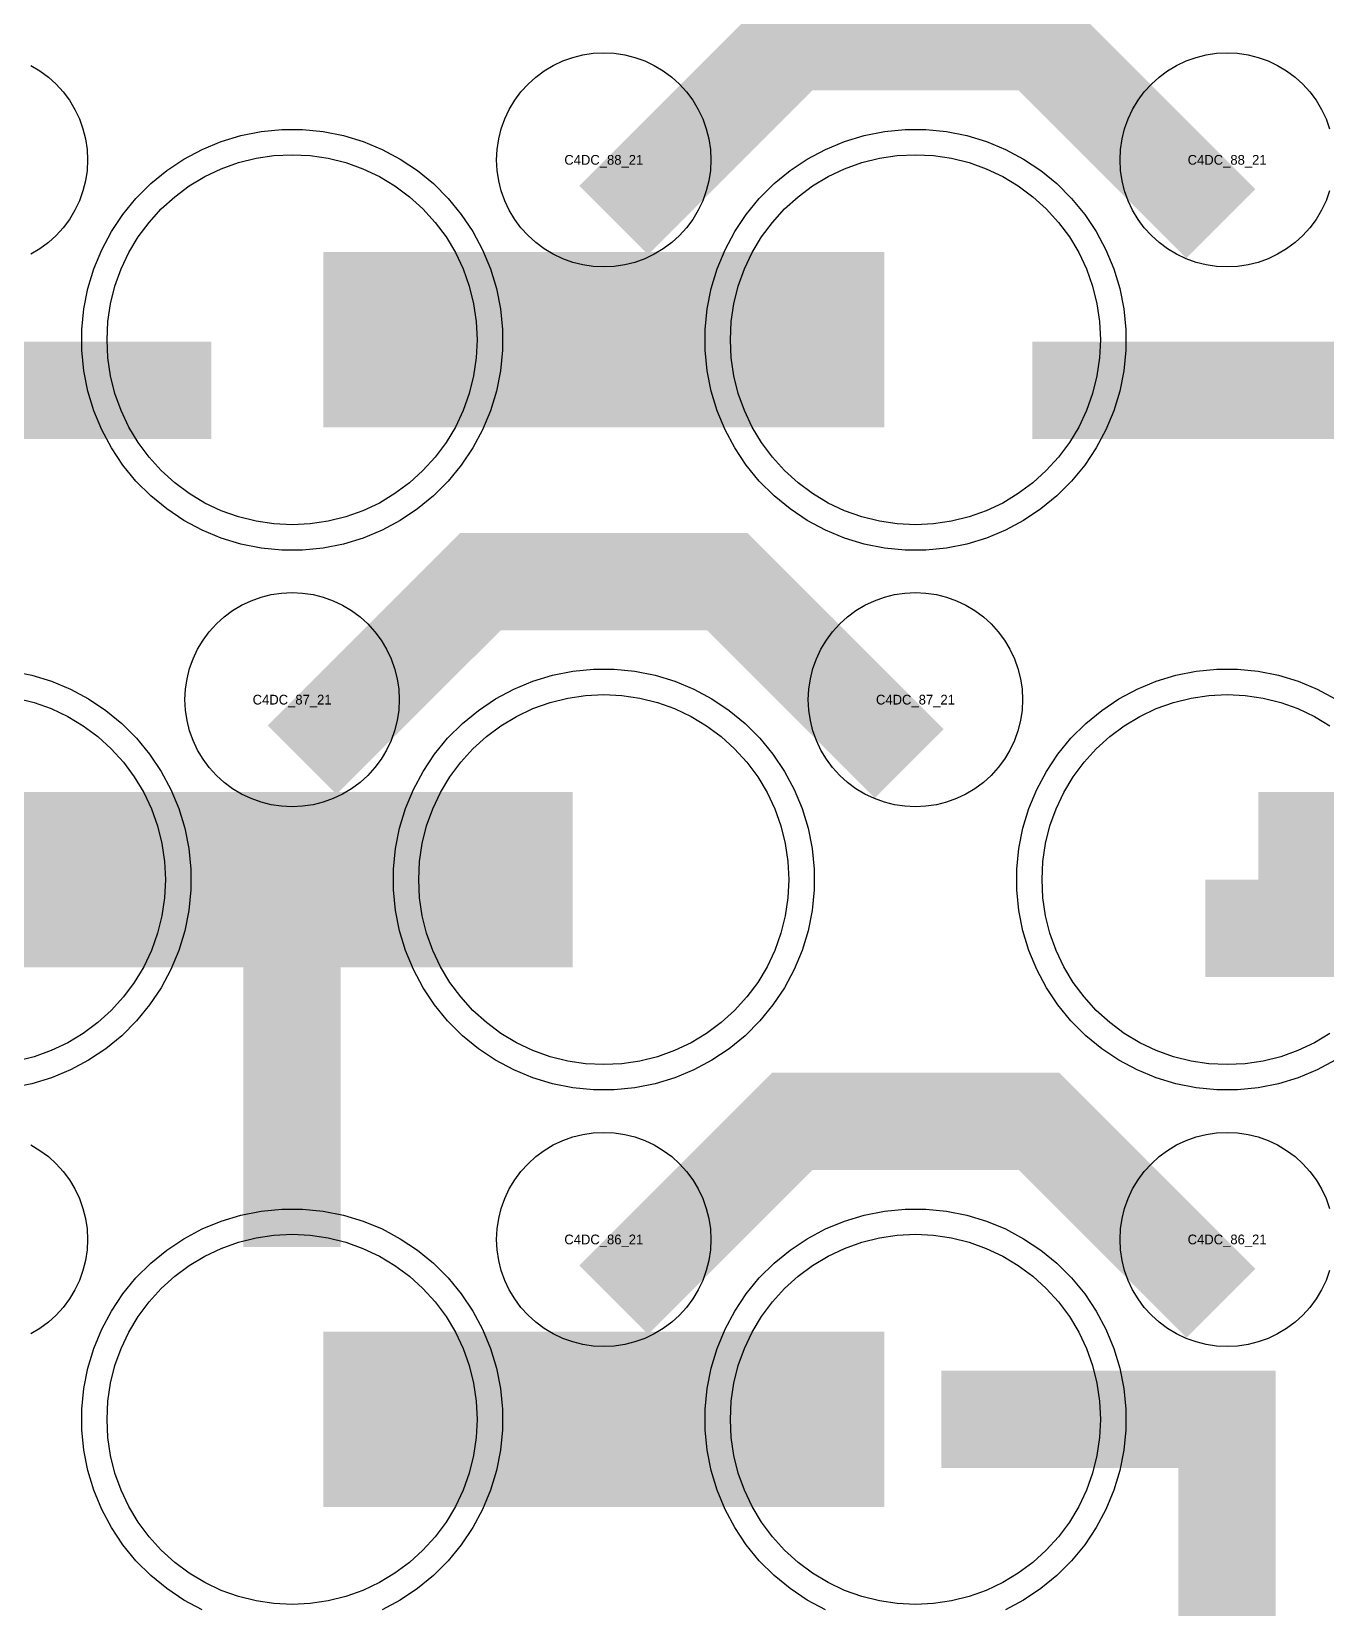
# Model space of a CAD drawing. Extents: x -11880 to 11880, y -14992 to 14992.
# Drawn here: x -5346.9 to -5014.5, y -2971.6 to -2566.8 of the extents above; entities that cross this region are included whole.
import ezdxf
from ezdxf.enums import TextEntityAlignment as Align

# ---------------------------------------------------------------- set-up
doc = ezdxf.new("R2010")
doc.units = 0
doc.header["$MEASUREMENT"] = 0
for name, color, linetype in [('GDS_775_DT_237', 138, 'CONTINUOUS'), ('RDL1_FS', 34, 'CONTINUOUS'), ('RDL_BS', 160, 'CONTINUOUS')]:
    doc.layers.add(name, color=color, linetype=linetype)

msp = doc.modelspace()

# ---------------------------------------------------------------- linework, layer by layer
at = {"layer": 'RDL1_FS'}
for points in [[(-5280, -2693.434), (-5284.657, -2693.205), (-5289.268, -2692.521), (-5293.791, -2691.389), (-5298.181, -2689.817), (-5302.395, -2687.825), (-5306.395, -2685.427), (-5310.14, -2682.649), (-5313.594, -2679.519), (-5316.724, -2676.065), (-5319.502, -2672.32), (-5321.9, -2668.32), (-5323.892, -2664.106), (-5325.464, -2659.716), (-5326.596, -2655.193), (-5327.28, -2650.582), (-5327.509, -2645.925), (-5327.28, -2641.268), (-5326.596, -2636.657), (-5325.464, -2632.134), (-5323.892, -2627.744), (-5321.9, -2623.53), (-5319.502, -2619.53), (-5316.724, -2615.785), (-5313.594, -2612.331), (-5310.14, -2609.201), (-5306.395, -2606.423), (-5302.395, -2604.025), (-5298.181, -2602.033), (-5293.791, -2600.461), (-5289.268, -2599.329), (-5284.657, -2598.645), (-5280, -2598.416), (-5275.343, -2598.645), (-5270.732, -2599.329), (-5266.209, -2600.461), (-5261.819, -2602.033), (-5257.605, -2604.025), (-5253.605, -2606.423), (-5249.86, -2609.201), (-5246.406, -2612.331), (-5243.276, -2615.785), (-5240.498, -2619.53), (-5238.1, -2623.53), (-5236.108, -2627.744), (-5234.536, -2632.134), (-5233.404, -2636.657), (-5232.72, -2641.268), (-5232.491, -2645.925), (-5232.72, -2650.582), (-5233.404, -2655.193), (-5234.536, -2659.716), (-5236.108, -2664.106), (-5238.1, -2668.32), (-5240.498, -2672.32), (-5243.276, -2676.065), (-5246.406, -2679.519), (-5249.86, -2682.649), (-5253.605, -2685.427), (-5257.605, -2687.825), (-5261.819, -2689.817), (-5266.209, -2691.389), (-5270.732, -2692.521), (-5275.343, -2693.205)], [(-5120, -2693.434), (-5124.657, -2693.205), (-5129.268, -2692.521), (-5133.791, -2691.389), (-5138.181, -2689.817), (-5142.395, -2687.825), (-5146.395, -2685.427), (-5150.14, -2682.649), (-5153.594, -2679.519), (-5156.724, -2676.065), (-5159.502, -2672.32), (-5161.9, -2668.32), (-5163.892, -2664.106), (-5165.464, -2659.716), (-5166.596, -2655.193), (-5167.28, -2650.582), (-5167.509, -2645.925), (-5167.28, -2641.268), (-5166.596, -2636.657), (-5165.464, -2632.134), (-5163.892, -2627.744), (-5161.9, -2623.53), (-5159.502, -2619.53), (-5156.724, -2615.785), (-5153.594, -2612.331), (-5150.14, -2609.201), (-5146.395, -2606.423), (-5142.395, -2604.025), (-5138.181, -2602.033), (-5133.791, -2600.461), (-5129.268, -2599.329), (-5124.657, -2598.645), (-5120, -2598.416), (-5115.343, -2598.645), (-5110.732, -2599.329), (-5106.209, -2600.461), (-5101.819, -2602.033), (-5097.605, -2604.025), (-5093.605, -2606.423), (-5089.86, -2609.201), (-5086.406, -2612.331), (-5083.276, -2615.785), (-5080.498, -2619.53), (-5078.1, -2623.53), (-5076.108, -2627.744), (-5074.536, -2632.134), (-5073.404, -2636.657), (-5072.72, -2641.268), (-5072.491, -2645.925), (-5072.72, -2650.582), (-5073.404, -2655.193), (-5074.536, -2659.716), (-5076.108, -2664.106), (-5078.1, -2668.32), (-5080.498, -2672.32), (-5083.276, -2676.065), (-5086.406, -2679.519), (-5089.86, -2682.649), (-5093.605, -2685.427), (-5097.605, -2687.825), (-5101.819, -2689.817), (-5106.209, -2691.389), (-5110.732, -2692.521), (-5115.343, -2693.205)]]:
    msp.add_lwpolyline(points, close=True, dxfattribs=at)
for points in [[(-5271.998, -2645.925, 45, 45, 0), (-5199.998, -2645.925, 45, 45, 0)], [(-5199.998, -2645.925, 45, 45, 0), (-5127.998, -2645.925, 45, 45, 0)], [(-5031.998, -2784.49, 45, 45, 0), (-4959.998, -2784.49, 45, 45, 0)]]:
    msp.add_lwpolyline(points, format="xyseb", dxfattribs=at)
at = {"layer": 'RDL1_FS', "color": 11, "true_color": 0xf27172}
msp.add_lwpolyline([(-5350.732, -2737.894), (-5346.209, -2739.026), (-5341.819, -2740.598), (-5337.605, -2742.59), (-5333.605, -2744.988), (-5329.86, -2747.766), (-5326.406, -2750.896), (-5323.276, -2754.35), (-5320.498, -2758.095), (-5318.1, -2762.095), (-5316.108, -2766.309), (-5314.536, -2770.699), (-5313.404, -2775.222), (-5312.72, -2779.833), (-5312.491, -2784.49), (-5312.72, -2789.147), (-5313.404, -2793.758), (-5314.536, -2798.281), (-5316.108, -2802.671), (-5318.1, -2806.885), (-5320.498, -2810.885), (-5323.276, -2814.63), (-5326.406, -2818.084), (-5329.86, -2821.214), (-5333.605, -2823.992), (-5337.605, -2826.39), (-5341.819, -2828.382), (-5346.209, -2829.954), (-5350.732, -2831.086)], dxfattribs=at)
for points in [[(-5200, -2831.999), (-5204.657, -2831.77), (-5209.268, -2831.086), (-5213.791, -2829.954), (-5218.181, -2828.382), (-5222.395, -2826.39), (-5226.395, -2823.992), (-5230.14, -2821.214), (-5233.594, -2818.084), (-5236.724, -2814.63), (-5239.502, -2810.885), (-5241.9, -2806.885), (-5243.892, -2802.671), (-5245.464, -2798.281), (-5246.596, -2793.758), (-5247.28, -2789.147), (-5247.509, -2784.49), (-5247.28, -2779.833), (-5246.596, -2775.222), (-5245.464, -2770.699), (-5243.892, -2766.309), (-5241.9, -2762.095), (-5239.502, -2758.095), (-5236.724, -2754.35), (-5233.594, -2750.896), (-5230.14, -2747.766), (-5226.395, -2744.988), (-5222.395, -2742.59), (-5218.181, -2740.598), (-5213.791, -2739.026), (-5209.268, -2737.894), (-5204.657, -2737.21), (-5200, -2736.981), (-5195.343, -2737.21), (-5190.732, -2737.894), (-5186.209, -2739.026), (-5181.819, -2740.598), (-5177.605, -2742.59), (-5173.605, -2744.988), (-5169.86, -2747.766), (-5166.406, -2750.896), (-5163.276, -2754.35), (-5160.498, -2758.095), (-5158.1, -2762.095), (-5156.108, -2766.309), (-5154.536, -2770.699), (-5153.404, -2775.222), (-5152.72, -2779.833), (-5152.491, -2784.49), (-5152.72, -2789.147), (-5153.404, -2793.758), (-5154.536, -2798.281), (-5156.108, -2802.671), (-5158.1, -2806.885), (-5160.498, -2810.885), (-5163.276, -2814.63), (-5166.406, -2818.084), (-5169.86, -2821.214), (-5173.605, -2823.992), (-5177.605, -2826.39), (-5181.819, -2828.382), (-5186.209, -2829.954), (-5190.732, -2831.086), (-5195.343, -2831.77)], [(-5280, -2970.564), (-5284.657, -2970.335), (-5289.268, -2969.651), (-5293.791, -2968.519), (-5298.181, -2966.947), (-5302.395, -2964.955), (-5306.395, -2962.557), (-5310.14, -2959.779), (-5313.594, -2956.649), (-5316.724, -2953.195), (-5319.502, -2949.45), (-5321.9, -2945.45), (-5323.892, -2941.236), (-5325.464, -2936.846), (-5326.596, -2932.323), (-5327.28, -2927.712), (-5327.509, -2923.055), (-5327.28, -2918.398), (-5326.596, -2913.787), (-5325.464, -2909.264), (-5323.892, -2904.874), (-5321.9, -2900.66), (-5319.502, -2896.66), (-5316.724, -2892.915), (-5313.594, -2889.461), (-5310.14, -2886.331), (-5306.395, -2883.553), (-5302.395, -2881.155), (-5298.181, -2879.163), (-5293.791, -2877.591), (-5289.268, -2876.459), (-5284.657, -2875.775), (-5280, -2875.546), (-5275.343, -2875.775), (-5270.732, -2876.459), (-5266.209, -2877.591), (-5261.819, -2879.163), (-5257.605, -2881.155), (-5253.605, -2883.553), (-5249.86, -2886.331), (-5246.406, -2889.461), (-5243.276, -2892.915), (-5240.498, -2896.66), (-5238.1, -2900.66), (-5236.108, -2904.874), (-5234.536, -2909.264), (-5233.404, -2913.787), (-5232.72, -2918.398), (-5232.491, -2923.055), (-5232.72, -2927.712), (-5233.404, -2932.323), (-5234.536, -2936.846), (-5236.108, -2941.236), (-5238.1, -2945.45), (-5240.498, -2949.45), (-5243.276, -2953.195), (-5246.406, -2956.649), (-5249.86, -2959.779), (-5253.605, -2962.557), (-5257.605, -2964.955), (-5261.819, -2966.947), (-5266.209, -2968.519), (-5270.732, -2969.651), (-5275.343, -2970.335)], [(-5120, -2970.564), (-5124.657, -2970.335), (-5129.268, -2969.651), (-5133.791, -2968.519), (-5138.181, -2966.947), (-5142.395, -2964.955), (-5146.395, -2962.557), (-5150.14, -2959.779), (-5153.594, -2956.649), (-5156.724, -2953.195), (-5159.502, -2949.45), (-5161.9, -2945.45), (-5163.892, -2941.236), (-5165.464, -2936.846), (-5166.596, -2932.323), (-5167.28, -2927.712), (-5167.509, -2923.055), (-5167.28, -2918.398), (-5166.596, -2913.787), (-5165.464, -2909.264), (-5163.892, -2904.874), (-5161.9, -2900.66), (-5159.502, -2896.66), (-5156.724, -2892.915), (-5153.594, -2889.461), (-5150.14, -2886.331), (-5146.395, -2883.553), (-5142.395, -2881.155), (-5138.181, -2879.163), (-5133.791, -2877.591), (-5129.268, -2876.459), (-5124.657, -2875.775), (-5120, -2875.546), (-5115.343, -2875.775), (-5110.732, -2876.459), (-5106.209, -2877.591), (-5101.819, -2879.163), (-5097.605, -2881.155), (-5093.605, -2883.553), (-5089.86, -2886.331), (-5086.406, -2889.461), (-5083.276, -2892.915), (-5080.498, -2896.66), (-5078.1, -2900.66), (-5076.108, -2904.874), (-5074.536, -2909.264), (-5073.404, -2913.787), (-5072.72, -2918.398), (-5072.491, -2923.055), (-5072.72, -2927.712), (-5073.404, -2932.323), (-5074.536, -2936.846), (-5076.108, -2941.236), (-5078.1, -2945.45), (-5080.498, -2949.45), (-5083.276, -2953.195), (-5086.406, -2956.649), (-5089.86, -2959.779), (-5093.605, -2962.557), (-5097.605, -2964.955), (-5101.819, -2966.947), (-5106.209, -2968.519), (-5110.732, -2969.651), (-5115.343, -2970.335)]]:
    msp.add_lwpolyline(points, close=True, dxfattribs=at)
at = {"layer": 'RDL1_FS'}
msp.add_lwpolyline([(-5013.605, -2823.992), (-5017.605, -2826.39), (-5021.819, -2828.382), (-5026.209, -2829.954), (-5030.732, -2831.086), (-5035.343, -2831.77), (-5040, -2831.999), (-5044.657, -2831.77), (-5049.268, -2831.086), (-5053.791, -2829.954), (-5058.181, -2828.382), (-5062.395, -2826.39), (-5066.395, -2823.992), (-5070.14, -2821.214), (-5073.594, -2818.084), (-5076.724, -2814.63), (-5079.502, -2810.885), (-5081.9, -2806.885), (-5083.892, -2802.671), (-5085.464, -2798.281), (-5086.596, -2793.758), (-5087.28, -2789.147), (-5087.509, -2784.49), (-5087.28, -2779.833), (-5086.596, -2775.222), (-5085.464, -2770.699), (-5083.892, -2766.309), (-5081.9, -2762.095), (-5079.502, -2758.095), (-5076.724, -2754.35), (-5073.594, -2750.896), (-5070.14, -2747.766), (-5066.395, -2744.988), (-5062.395, -2742.59), (-5058.181, -2740.598), (-5053.791, -2739.026), (-5049.268, -2737.894), (-5044.657, -2737.21), (-5040, -2736.981), (-5035.343, -2737.21), (-5030.732, -2737.894), (-5026.209, -2739.026), (-5021.819, -2740.598), (-5017.605, -2742.59), (-5013.605, -2744.988)], dxfattribs=at)
at = {"layer": 'RDL1_FS', "color": 11, "true_color": 0xf27172}
for points in [[(-5351.998, -2784.49, 45, 45, 0), (-5279.998, -2784.49, 45, 45, 0)], [(-5279.998, -2784.49, 45, 45, 0), (-5207.998, -2784.49, 45, 45, 0)], [(-5271.998, -2923.055, 45, 45, 0), (-5199.998, -2923.055, 45, 45, 0)], [(-5199.998, -2923.055, 45, 45, 0), (-5127.998, -2923.055, 45, 45, 0)]]:
    msp.add_lwpolyline(points, format="xyseb", dxfattribs=at)
at = {"layer": 'RDL_BS'}
for points in [[(-5197.438, -2615.239, 25, 25, 0), (-5151.623, -2569.424, 25, 25, 0), (-5118.07, -2569.424, 25, 25, 0)], [(-5041.599, -2616.138, 25, 25, 0), (-5088.313, -2569.424, 25, 25, 0), (-5118.071, -2569.424, 25, 25, 0)], [(-5409.984, -2658.938, 25, 25, 0), (-5300.719, -2658.938, 25, 25, 0)], [(-5089.984, -2658.938, 25, 25, 0), (-4980.719, -2658.938, 25, 25, 0)], [(-5277.438, -2753.804, 25, 25, 0), (-5231.623, -2707.989, 25, 25, 0), (-5198.07, -2707.989, 25, 25, 0)], [(-5121.599, -2754.703, 25, 25, 0), (-5168.313, -2707.989, 25, 25, 0), (-5198.071, -2707.989, 25, 25, 0)], [(-5045.603, -2796.99, 25, 25, 0), (-4867.5, -2796.99, 25, 25, 0)], [(-5197.438, -2892.369, 25, 25, 0), (-5151.623, -2846.554, 25, 25, 0), (-5118.07, -2846.554, 25, 25, 0)], [(-5041.599, -2893.268, 25, 25, 0), (-5088.313, -2846.554, 25, 25, 0), (-5118.071, -2846.554, 25, 25, 0)]]:
    msp.add_lwpolyline(points, format="xyseb", dxfattribs=at)
for points in [[(-5200, -2627.231), (-5202.693, -2627.099), (-5205.365, -2626.703), (-5207.984, -2626.046), (-5210.519, -2625.139), (-5212.956, -2623.987), (-5215.28, -2622.594), (-5217.443, -2620.991), (-5219.442, -2619.179), (-5221.254, -2617.18), (-5222.857, -2615.017), (-5224.25, -2612.693), (-5225.402, -2610.256), (-5226.309, -2607.721), (-5226.966, -2605.102), (-5227.362, -2602.43), (-5227.494, -2599.737), (-5227.362, -2597.044), (-5226.966, -2594.372), (-5226.309, -2591.753), (-5225.402, -2589.218), (-5224.25, -2586.781), (-5222.857, -2584.457), (-5221.254, -2582.294), (-5219.442, -2580.295), (-5217.443, -2578.483), (-5215.28, -2576.88), (-5212.956, -2575.487), (-5210.519, -2574.335), (-5207.984, -2573.428), (-5205.365, -2572.771), (-5202.693, -2572.375), (-5200, -2572.243), (-5197.307, -2572.375), (-5194.635, -2572.771), (-5192.016, -2573.428), (-5189.481, -2574.335), (-5187.044, -2575.487), (-5184.72, -2576.88), (-5182.557, -2578.483), (-5180.558, -2580.295), (-5178.746, -2582.294), (-5177.143, -2584.457), (-5175.75, -2586.781), (-5174.598, -2589.218), (-5173.691, -2591.753), (-5173.034, -2594.372), (-5172.638, -2597.044), (-5172.506, -2599.737), (-5172.638, -2602.43), (-5173.034, -2605.102), (-5173.691, -2607.721), (-5174.598, -2610.256), (-5175.75, -2612.693), (-5177.143, -2615.017), (-5178.746, -2617.18), (-5180.558, -2619.179), (-5182.557, -2620.991), (-5184.72, -2622.594), (-5187.044, -2623.987), (-5189.481, -2625.139), (-5192.016, -2626.046), (-5194.635, -2626.703), (-5197.307, -2627.099)], [(-5282.644, -2699.925), (-5287.938, -2699.408), (-5293.165, -2698.362), (-5298.205, -2696.831), (-5303.115, -2694.8), (-5307.777, -2692.308), (-5312.191, -2689.361), (-5316.292, -2685.999), (-5320.074, -2682.217), (-5323.436, -2678.116), (-5326.383, -2673.702), (-5328.875, -2669.04), (-5330.906, -2664.13), (-5332.437, -2659.09), (-5333.483, -2653.863), (-5334, -2648.569), (-5334, -2643.281), (-5333.483, -2637.987), (-5332.437, -2632.76), (-5330.906, -2627.72), (-5328.875, -2622.81), (-5326.383, -2618.148), (-5323.436, -2613.734), (-5320.074, -2609.633), (-5316.292, -2605.851), (-5312.191, -2602.489), (-5307.777, -2599.542), (-5303.115, -2597.05), (-5298.205, -2595.019), (-5293.165, -2593.488), (-5287.938, -2592.442), (-5282.644, -2591.925), (-5277.356, -2591.925), (-5272.062, -2592.442), (-5266.835, -2593.488), (-5261.795, -2595.019), (-5256.885, -2597.05), (-5252.223, -2599.542), (-5247.809, -2602.489), (-5243.708, -2605.851), (-5239.926, -2609.633), (-5236.564, -2613.734), (-5233.617, -2618.148), (-5231.125, -2622.81), (-5229.094, -2627.72), (-5227.563, -2632.76), (-5226.517, -2637.987), (-5226, -2643.281), (-5226, -2648.569), (-5226.517, -2653.863), (-5227.563, -2659.09), (-5229.094, -2664.13), (-5231.125, -2669.04), (-5233.617, -2673.702), (-5236.564, -2678.116), (-5239.926, -2682.217), (-5243.708, -2685.999), (-5247.809, -2689.361), (-5252.223, -2692.308), (-5256.885, -2694.8), (-5261.795, -2696.831), (-5266.835, -2698.362), (-5272.062, -2699.408), (-5277.356, -2699.925)], [(-5122.644, -2699.925), (-5127.938, -2699.408), (-5133.165, -2698.362), (-5138.205, -2696.831), (-5143.115, -2694.8), (-5147.777, -2692.308), (-5152.191, -2689.361), (-5156.292, -2685.999), (-5160.074, -2682.217), (-5163.436, -2678.116), (-5166.383, -2673.702), (-5168.875, -2669.04), (-5170.906, -2664.13), (-5172.437, -2659.09), (-5173.483, -2653.863), (-5174, -2648.569), (-5174, -2643.281), (-5173.483, -2637.987), (-5172.437, -2632.76), (-5170.906, -2627.72), (-5168.875, -2622.81), (-5166.383, -2618.148), (-5163.436, -2613.734), (-5160.074, -2609.633), (-5156.292, -2605.851), (-5152.191, -2602.489), (-5147.777, -2599.542), (-5143.115, -2597.05), (-5138.205, -2595.019), (-5133.165, -2593.488), (-5127.938, -2592.442), (-5122.644, -2591.925), (-5117.356, -2591.925), (-5112.062, -2592.442), (-5106.835, -2593.488), (-5101.795, -2595.019), (-5096.885, -2597.05), (-5092.223, -2599.542), (-5087.809, -2602.489), (-5083.708, -2605.851), (-5079.926, -2609.633), (-5076.564, -2613.734), (-5073.617, -2618.148), (-5071.125, -2622.81), (-5069.094, -2627.72), (-5067.563, -2632.76), (-5066.517, -2637.987), (-5066, -2643.281), (-5066, -2648.569), (-5066.517, -2653.863), (-5067.563, -2659.09), (-5069.094, -2664.13), (-5071.125, -2669.04), (-5073.617, -2673.702), (-5076.564, -2678.116), (-5079.926, -2682.217), (-5083.708, -2685.999), (-5087.809, -2689.361), (-5092.223, -2692.308), (-5096.885, -2694.8), (-5101.795, -2696.831), (-5106.835, -2698.362), (-5112.062, -2699.408), (-5117.356, -2699.925)], [(-5280, -2765.796), (-5282.693, -2765.664), (-5285.365, -2765.268), (-5287.984, -2764.611), (-5290.519, -2763.704), (-5292.956, -2762.552), (-5295.28, -2761.159), (-5297.443, -2759.556), (-5299.442, -2757.744), (-5301.254, -2755.745), (-5302.857, -2753.582), (-5304.25, -2751.258), (-5305.402, -2748.821), (-5306.309, -2746.286), (-5306.966, -2743.667), (-5307.362, -2740.995), (-5307.494, -2738.302), (-5307.362, -2735.609), (-5306.966, -2732.937), (-5306.309, -2730.318), (-5305.402, -2727.783), (-5304.25, -2725.346), (-5302.857, -2723.022), (-5301.254, -2720.859), (-5299.442, -2718.86), (-5297.443, -2717.048), (-5295.28, -2715.445), (-5292.956, -2714.052), (-5290.519, -2712.9), (-5287.984, -2711.993), (-5285.365, -2711.336), (-5282.693, -2710.94), (-5280, -2710.808), (-5277.307, -2710.94), (-5274.635, -2711.336), (-5272.016, -2711.993), (-5269.481, -2712.9), (-5267.044, -2714.052), (-5264.72, -2715.445), (-5262.557, -2717.048), (-5260.558, -2718.86), (-5258.746, -2720.859), (-5257.143, -2723.022), (-5255.75, -2725.346), (-5254.598, -2727.783), (-5253.691, -2730.318), (-5253.034, -2732.937), (-5252.638, -2735.609), (-5252.506, -2738.302), (-5252.638, -2740.995), (-5253.034, -2743.667), (-5253.691, -2746.286), (-5254.598, -2748.821), (-5255.75, -2751.258), (-5257.143, -2753.582), (-5258.746, -2755.745), (-5260.558, -2757.744), (-5262.557, -2759.556), (-5264.72, -2761.159), (-5267.044, -2762.552), (-5269.481, -2763.704), (-5272.016, -2764.611), (-5274.635, -2765.268), (-5277.307, -2765.664)], [(-5120, -2765.796), (-5122.693, -2765.664), (-5125.365, -2765.268), (-5127.984, -2764.611), (-5130.519, -2763.704), (-5132.956, -2762.552), (-5135.28, -2761.159), (-5137.443, -2759.556), (-5139.442, -2757.744), (-5141.254, -2755.745), (-5142.857, -2753.582), (-5144.25, -2751.258), (-5145.402, -2748.821), (-5146.309, -2746.286), (-5146.966, -2743.667), (-5147.362, -2740.995), (-5147.494, -2738.302), (-5147.362, -2735.609), (-5146.966, -2732.937), (-5146.309, -2730.318), (-5145.402, -2727.783), (-5144.25, -2725.346), (-5142.857, -2723.022), (-5141.254, -2720.859), (-5139.442, -2718.86), (-5137.443, -2717.048), (-5135.28, -2715.445), (-5132.956, -2714.052), (-5130.519, -2712.9), (-5127.984, -2711.993), (-5125.365, -2711.336), (-5122.693, -2710.94), (-5120, -2710.808), (-5117.307, -2710.94), (-5114.635, -2711.336), (-5112.016, -2711.993), (-5109.481, -2712.9), (-5107.044, -2714.052), (-5104.72, -2715.445), (-5102.557, -2717.048), (-5100.558, -2718.86), (-5098.746, -2720.859), (-5097.143, -2723.022), (-5095.75, -2725.346), (-5094.598, -2727.783), (-5093.691, -2730.318), (-5093.034, -2732.937), (-5092.638, -2735.609), (-5092.506, -2738.302), (-5092.638, -2740.995), (-5093.034, -2743.667), (-5093.691, -2746.286), (-5094.598, -2748.821), (-5095.75, -2751.258), (-5097.143, -2753.582), (-5098.746, -2755.745), (-5100.558, -2757.744), (-5102.557, -2759.556), (-5104.72, -2761.159), (-5107.044, -2762.552), (-5109.481, -2763.704), (-5112.016, -2764.611), (-5114.635, -2765.268), (-5117.307, -2765.664)], [(-5200, -2904.361), (-5202.693, -2904.229), (-5205.365, -2903.833), (-5207.984, -2903.176), (-5210.519, -2902.269), (-5212.956, -2901.117), (-5215.28, -2899.724), (-5217.443, -2898.121), (-5219.442, -2896.309), (-5221.254, -2894.31), (-5222.857, -2892.147), (-5224.25, -2889.823), (-5225.402, -2887.386), (-5226.309, -2884.851), (-5226.966, -2882.232), (-5227.362, -2879.56), (-5227.494, -2876.867), (-5227.362, -2874.174), (-5226.966, -2871.502), (-5226.309, -2868.883), (-5225.402, -2866.348), (-5224.25, -2863.911), (-5222.857, -2861.587), (-5221.254, -2859.424), (-5219.442, -2857.425), (-5217.443, -2855.613), (-5215.28, -2854.01), (-5212.956, -2852.617), (-5210.519, -2851.465), (-5207.984, -2850.558), (-5205.365, -2849.901), (-5202.693, -2849.505), (-5200, -2849.373), (-5197.307, -2849.505), (-5194.635, -2849.901), (-5192.016, -2850.558), (-5189.481, -2851.465), (-5187.044, -2852.617), (-5184.72, -2854.01), (-5182.557, -2855.613), (-5180.558, -2857.425), (-5178.746, -2859.424), (-5177.143, -2861.587), (-5175.75, -2863.911), (-5174.598, -2866.348), (-5173.691, -2868.883), (-5173.034, -2871.502), (-5172.638, -2874.174), (-5172.506, -2876.867), (-5172.638, -2879.56), (-5173.034, -2882.232), (-5173.691, -2884.851), (-5174.598, -2887.386), (-5175.75, -2889.823), (-5177.143, -2892.147), (-5178.746, -2894.31), (-5180.558, -2896.309), (-5182.557, -2898.121), (-5184.72, -2899.724), (-5187.044, -2901.117), (-5189.481, -2902.269), (-5192.016, -2903.176), (-5194.635, -2903.833), (-5197.307, -2904.229)]]:
    msp.add_lwpolyline(points, close=True, dxfattribs=at)
for points in [[(-5013.691, -2607.721), (-5014.598, -2610.256), (-5015.75, -2612.693), (-5017.143, -2615.017), (-5018.746, -2617.18), (-5020.558, -2619.179), (-5022.557, -2620.991), (-5024.72, -2622.594), (-5027.044, -2623.987), (-5029.481, -2625.139), (-5032.016, -2626.046), (-5034.635, -2626.703), (-5037.307, -2627.099), (-5040, -2627.231), (-5042.693, -2627.099), (-5045.365, -2626.703), (-5047.984, -2626.046), (-5050.519, -2625.139), (-5052.956, -2623.987), (-5055.28, -2622.594), (-5057.443, -2620.991), (-5059.442, -2619.179), (-5061.254, -2617.18), (-5062.857, -2615.017), (-5064.25, -2612.693), (-5065.402, -2610.256), (-5066.309, -2607.721), (-5066.966, -2605.102), (-5067.362, -2602.43), (-5067.494, -2599.737), (-5067.362, -2597.044), (-5066.966, -2594.372), (-5066.309, -2591.753), (-5065.402, -2589.218), (-5064.25, -2586.781), (-5062.857, -2584.457), (-5061.254, -2582.294), (-5059.442, -2580.295), (-5057.443, -2578.483), (-5055.28, -2576.88), (-5052.956, -2575.487), (-5050.519, -2574.335), (-5047.984, -2573.428), (-5045.365, -2572.771), (-5042.693, -2572.375), (-5040, -2572.243), (-5037.307, -2572.375), (-5034.635, -2572.771), (-5032.016, -2573.428), (-5029.481, -2574.335), (-5027.044, -2575.487), (-5024.72, -2576.88), (-5022.557, -2578.483), (-5020.558, -2580.295), (-5018.746, -2582.294), (-5017.143, -2584.457), (-5015.75, -2586.781), (-5014.598, -2589.218), (-5013.691, -2591.753)], [(-5347.044, -2575.487), (-5344.72, -2576.88), (-5342.557, -2578.483), (-5340.558, -2580.295), (-5338.746, -2582.294), (-5337.143, -2584.457), (-5335.75, -2586.781), (-5334.598, -2589.218), (-5333.691, -2591.753), (-5333.034, -2594.372), (-5332.638, -2597.044), (-5332.506, -2599.737), (-5332.638, -2602.43), (-5333.034, -2605.102), (-5333.691, -2607.721), (-5334.598, -2610.256), (-5335.75, -2612.693), (-5337.143, -2615.017), (-5338.746, -2617.18), (-5340.558, -2619.179), (-5342.557, -2620.991), (-5344.72, -2622.594), (-5347.044, -2623.987)], [(-5012.223, -2830.873), (-5016.885, -2833.365), (-5021.795, -2835.396), (-5026.835, -2836.927), (-5032.062, -2837.973), (-5037.356, -2838.49), (-5042.644, -2838.49), (-5047.938, -2837.973), (-5053.165, -2836.927), (-5058.205, -2835.396), (-5063.115, -2833.365), (-5067.777, -2830.873), (-5072.191, -2827.926), (-5076.292, -2824.564), (-5080.074, -2820.782), (-5083.436, -2816.681), (-5086.383, -2812.267), (-5088.875, -2807.605), (-5090.906, -2802.695), (-5092.437, -2797.655), (-5093.483, -2792.428), (-5094, -2787.134), (-5094, -2781.846), (-5093.483, -2776.552), (-5092.437, -2771.325), (-5090.906, -2766.285), (-5088.875, -2761.375), (-5086.383, -2756.713), (-5083.436, -2752.299), (-5080.074, -2748.198), (-5076.292, -2744.416), (-5072.191, -2741.054), (-5067.777, -2738.107), (-5063.115, -2735.615), (-5058.205, -2733.584), (-5053.165, -2732.053), (-5047.938, -2731.007), (-5042.644, -2730.49), (-5037.356, -2730.49), (-5032.062, -2731.007), (-5026.835, -2732.053), (-5021.795, -2733.584), (-5016.885, -2735.615), (-5012.223, -2738.107)], [(-5013.691, -2884.851), (-5014.598, -2887.386), (-5015.75, -2889.823), (-5017.143, -2892.147), (-5018.746, -2894.31), (-5020.558, -2896.309), (-5022.557, -2898.121), (-5024.72, -2899.724), (-5027.044, -2901.117), (-5029.481, -2902.269), (-5032.016, -2903.176), (-5034.635, -2903.833), (-5037.307, -2904.229), (-5040, -2904.361), (-5042.693, -2904.229), (-5045.365, -2903.833), (-5047.984, -2903.176), (-5050.519, -2902.269), (-5052.956, -2901.117), (-5055.28, -2899.724), (-5057.443, -2898.121), (-5059.442, -2896.309), (-5061.254, -2894.31), (-5062.857, -2892.147), (-5064.25, -2889.823), (-5065.402, -2887.386), (-5066.309, -2884.851), (-5066.966, -2882.232), (-5067.362, -2879.56), (-5067.494, -2876.867), (-5067.362, -2874.174), (-5066.966, -2871.502), (-5066.309, -2868.883), (-5065.402, -2866.348), (-5064.25, -2863.911), (-5062.857, -2861.587), (-5061.254, -2859.424), (-5059.442, -2857.425), (-5057.443, -2855.613), (-5055.28, -2854.01), (-5052.956, -2852.617), (-5050.519, -2851.465), (-5047.984, -2850.558), (-5045.365, -2849.901), (-5042.693, -2849.505), (-5040, -2849.373), (-5037.307, -2849.505), (-5034.635, -2849.901), (-5032.016, -2850.558), (-5029.481, -2851.465), (-5027.044, -2852.617), (-5024.72, -2854.01), (-5022.557, -2855.613), (-5020.558, -2857.425), (-5018.746, -2859.424), (-5017.143, -2861.587), (-5015.75, -2863.911), (-5014.598, -2866.348), (-5013.691, -2868.883)], [(-5347.044, -2852.617), (-5344.72, -2854.01), (-5342.557, -2855.613), (-5340.558, -2857.425), (-5338.746, -2859.424), (-5337.143, -2861.587), (-5335.75, -2863.911), (-5334.598, -2866.348), (-5333.691, -2868.883), (-5333.034, -2871.502), (-5332.638, -2874.174), (-5332.506, -2876.867), (-5332.638, -2879.56), (-5333.034, -2882.232), (-5333.691, -2884.851), (-5334.598, -2887.386), (-5335.75, -2889.823), (-5337.143, -2892.147), (-5338.746, -2894.31), (-5340.558, -2896.309), (-5342.557, -2898.121), (-5344.72, -2899.724), (-5347.044, -2901.117)]]:
    msp.add_lwpolyline(points, dxfattribs=at)
at = {"layer": 'RDL_BS', "color": 11, "true_color": 0xf27172}
for points in [[(-5352.062, -2731.007), (-5346.835, -2732.053), (-5341.795, -2733.584), (-5336.885, -2735.615), (-5332.223, -2738.107), (-5327.809, -2741.054), (-5323.708, -2744.416), (-5319.926, -2748.198), (-5316.564, -2752.299), (-5313.617, -2756.713), (-5311.125, -2761.375), (-5309.094, -2766.285), (-5307.563, -2771.325), (-5306.517, -2776.552), (-5306, -2781.846), (-5306, -2787.134), (-5306.517, -2792.428), (-5307.563, -2797.655), (-5309.094, -2802.695), (-5311.125, -2807.605), (-5313.617, -2812.267), (-5316.564, -2816.681), (-5319.926, -2820.782), (-5323.708, -2824.564), (-5327.809, -2827.926), (-5332.223, -2830.873), (-5336.885, -2833.365), (-5341.795, -2835.396), (-5346.835, -2836.927), (-5352.062, -2837.973)], [(-5303.115, -2971.93), (-5307.777, -2969.438), (-5312.191, -2966.491), (-5316.292, -2963.129), (-5320.074, -2959.347), (-5323.436, -2955.246), (-5326.383, -2950.832), (-5328.875, -2946.17), (-5330.906, -2941.26), (-5332.437, -2936.22), (-5333.483, -2930.993), (-5334, -2925.699), (-5334, -2920.411), (-5333.483, -2915.117), (-5332.437, -2909.89), (-5330.906, -2904.85), (-5328.875, -2899.94), (-5326.383, -2895.278), (-5323.436, -2890.864), (-5320.074, -2886.763), (-5316.292, -2882.981), (-5312.191, -2879.619), (-5307.777, -2876.672), (-5303.115, -2874.18), (-5298.205, -2872.149), (-5293.165, -2870.618), (-5287.938, -2869.572), (-5282.644, -2869.055), (-5277.356, -2869.055), (-5272.062, -2869.572), (-5266.835, -2870.618), (-5261.795, -2872.149), (-5256.885, -2874.18), (-5252.223, -2876.672), (-5247.809, -2879.619), (-5243.708, -2882.981), (-5239.926, -2886.763), (-5236.564, -2890.864), (-5233.617, -2895.278), (-5231.125, -2899.94), (-5229.094, -2904.85), (-5227.563, -2909.89), (-5226.517, -2915.117), (-5226, -2920.411), (-5226, -2925.699), (-5226.517, -2930.993), (-5227.563, -2936.22), (-5229.094, -2941.26), (-5231.125, -2946.17), (-5233.617, -2950.832), (-5236.564, -2955.246), (-5239.926, -2959.347), (-5243.708, -2963.129), (-5247.809, -2966.491), (-5252.223, -2969.438), (-5256.885, -2971.93)], [(-5143.115, -2971.93), (-5147.777, -2969.438), (-5152.191, -2966.491), (-5156.292, -2963.129), (-5160.074, -2959.347), (-5163.436, -2955.246), (-5166.383, -2950.832), (-5168.875, -2946.17), (-5170.906, -2941.26), (-5172.437, -2936.22), (-5173.483, -2930.993), (-5174, -2925.699), (-5174, -2920.411), (-5173.483, -2915.117), (-5172.437, -2909.89), (-5170.906, -2904.85), (-5168.875, -2899.94), (-5166.383, -2895.278), (-5163.436, -2890.864), (-5160.074, -2886.763), (-5156.292, -2882.981), (-5152.191, -2879.619), (-5147.777, -2876.672), (-5143.115, -2874.18), (-5138.205, -2872.149), (-5133.165, -2870.618), (-5127.938, -2869.572), (-5122.644, -2869.055), (-5117.356, -2869.055), (-5112.062, -2869.572), (-5106.835, -2870.618), (-5101.795, -2872.149), (-5096.885, -2874.18), (-5092.223, -2876.672), (-5087.809, -2879.619), (-5083.708, -2882.981), (-5079.926, -2886.763), (-5076.564, -2890.864), (-5073.617, -2895.278), (-5071.125, -2899.94), (-5069.094, -2904.85), (-5067.563, -2909.89), (-5066.517, -2915.117), (-5066, -2920.411), (-5066, -2925.699), (-5066.517, -2930.993), (-5067.563, -2936.22), (-5069.094, -2941.26), (-5071.125, -2946.17), (-5073.617, -2950.832), (-5076.564, -2955.246), (-5079.926, -2959.347), (-5083.708, -2963.129), (-5087.809, -2966.491), (-5092.223, -2969.438), (-5096.885, -2971.93)]]:
    msp.add_lwpolyline(points, dxfattribs=at)
msp.add_lwpolyline([(-5202.644, -2838.49), (-5207.938, -2837.973), (-5213.165, -2836.927), (-5218.205, -2835.396), (-5223.115, -2833.365), (-5227.777, -2830.873), (-5232.191, -2827.926), (-5236.292, -2824.564), (-5240.074, -2820.782), (-5243.436, -2816.681), (-5246.383, -2812.267), (-5248.875, -2807.605), (-5250.906, -2802.695), (-5252.437, -2797.655), (-5253.483, -2792.428), (-5254, -2787.134), (-5254, -2781.846), (-5253.483, -2776.552), (-5252.437, -2771.325), (-5250.906, -2766.285), (-5248.875, -2761.375), (-5246.383, -2756.713), (-5243.436, -2752.299), (-5240.074, -2748.198), (-5236.292, -2744.416), (-5232.191, -2741.054), (-5227.777, -2738.107), (-5223.115, -2735.615), (-5218.205, -2733.584), (-5213.165, -2732.053), (-5207.938, -2731.007), (-5202.644, -2730.49), (-5197.356, -2730.49), (-5192.062, -2731.007), (-5186.835, -2732.053), (-5181.795, -2733.584), (-5176.885, -2735.615), (-5172.223, -2738.107), (-5167.809, -2741.054), (-5163.708, -2744.416), (-5159.926, -2748.198), (-5156.564, -2752.299), (-5153.617, -2756.713), (-5151.125, -2761.375), (-5149.094, -2766.285), (-5147.563, -2771.325), (-5146.517, -2776.552), (-5146, -2781.846), (-5146, -2787.134), (-5146.517, -2792.428), (-5147.563, -2797.655), (-5149.094, -2802.695), (-5151.125, -2807.605), (-5153.617, -2812.267), (-5156.564, -2816.681), (-5159.926, -2820.782), (-5163.708, -2824.564), (-5167.809, -2827.926), (-5172.223, -2830.873), (-5176.885, -2833.365), (-5181.795, -2835.396), (-5186.835, -2836.927), (-5192.062, -2837.973), (-5197.356, -2838.49)], close=True, dxfattribs=at)
for points in [[(-5280, -2878.767, 25, 25, 0), (-5280, -2771.99, 25, 25, 0)], [(-5280, -2878.767, 25, 25, 0), (-5280, -2771.99, 25, 25, 0)], [(-5267.5, -2784.49, 25, 25, 0), (-5353.333, -2784.49, 25, 25, 0)], [(-5267.5, -2784.49, 25, 25, 0), (-5332.167, -2784.49, 25, 25, 0)], [(-5040, -3017.332, 25, 25, 0), (-5040, -2910.555, 25, 25, 0)], [(-5040, -3017.332, 25, 25, 0), (-5040, -2910.555, 25, 25, 0)], [(-5027.5, -2923.055, 25, 25, 0), (-5113.333, -2923.055, 25, 25, 0)], [(-5027.5, -2923.055, 25, 25, 0), (-5092.167, -2923.055, 25, 25, 0)]]:
    msp.add_lwpolyline(points, format="xyseb", dxfattribs=at)

# ---------------------------------------------------------------- texts
at = {"layer": 'GDS_775_DT_237'}
for s, p in [('C4DC_88_21', (-5200, -2599.737)), ('C4DC_88_21', (-5200, -2599.737)), ('C4DC_88_21', (-5040, -2599.737)), ('C4DC_88_21', (-5040, -2599.737)), ('C4DC_87_21', (-5280, -2738.302)), ('C4DC_87_21', (-5280, -2738.302)), ('C4DC_87_21', (-5120, -2738.302)), ('C4DC_87_21', (-5120, -2738.302)), ('C4DC_86_21', (-5200, -2876.867)), ('C4DC_86_21', (-5200, -2876.867)), ('C4DC_86_21', (-5040, -2876.867)), ('C4DC_86_21', (-5040, -2876.867))]:
    msp.add_text(s, height=2.5, dxfattribs=at).set_placement(p, align=Align.MIDDLE_CENTER)

doc.saveas('drawing.dxf')
